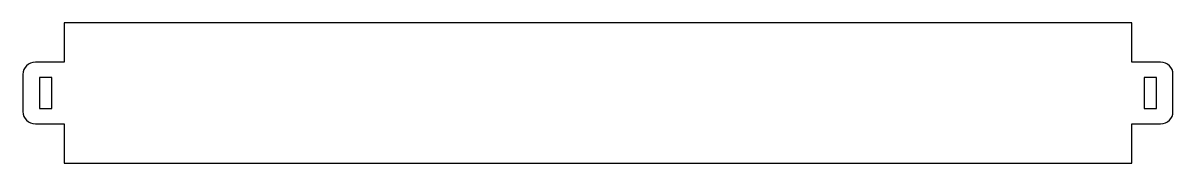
# Model space of a CAD drawing. Extents: x -135 to 423, y -23 to 45.
import ezdxf

# ---------------------------------------------------------------- set-up
doc = ezdxf.new("R2010")
doc.units = 0
doc.layers.get('0').update_dxf_attribs({"linetype": 'CONTINUOUS'})

msp = doc.modelspace()

# ---------------------------------------------------------------- linework, layer by layer
at = {"color": 7, "linetype": 'CONTINUOUS'}
for p, q in [((402.53, 45.03), (-115.47, 45.03)), ((-115.47, 45.03), (-115.47, 26.03)), ((402.53, 26.03), (402.53, 45.03)), ((-115.47, 26.03), (-129.47, 26.03)), ((416.53, 26.03), (402.53, 26.03)), ((-135.47, 20.03), (-135.47, 2.03)), ((-127.47, 18.53), (-127.47, 3.53)), ((-121.47, 18.53), (-127.47, 18.53)), ((-121.47, 3.53), (-121.47, 18.53)), ((408.53, 18.53), (408.53, 3.53)), ((414.53, 18.53), (408.53, 18.53)), ((414.53, 3.53), (414.53, 18.53)), ((422.53, 2.03), (422.53, 20.03)), ((-127.47, 3.53), (-121.47, 3.53)), ((408.53, 3.53), (414.53, 3.53)), ((-129.47, -3.97), (-115.47, -3.97)), ((-115.47, -3.97), (-115.47, -22.97)), ((402.53, -3.97), (416.53, -3.97)), ((402.53, -22.97), (402.53, -3.97)), ((-115.47, -22.97), (402.53, -22.97))]:
    msp.add_line(p, q, dxfattribs=at)
for centre, start, end in [((-129.47, 20.03), 90, 180), ((416.53, 20.03), 0, 90), ((-129.47, 2.03), 180, 270), ((416.53, 2.03), 270, 0)]:
    msp.add_arc(centre, 6, start, end, dxfattribs=at)

doc.saveas('drawing.dxf')
